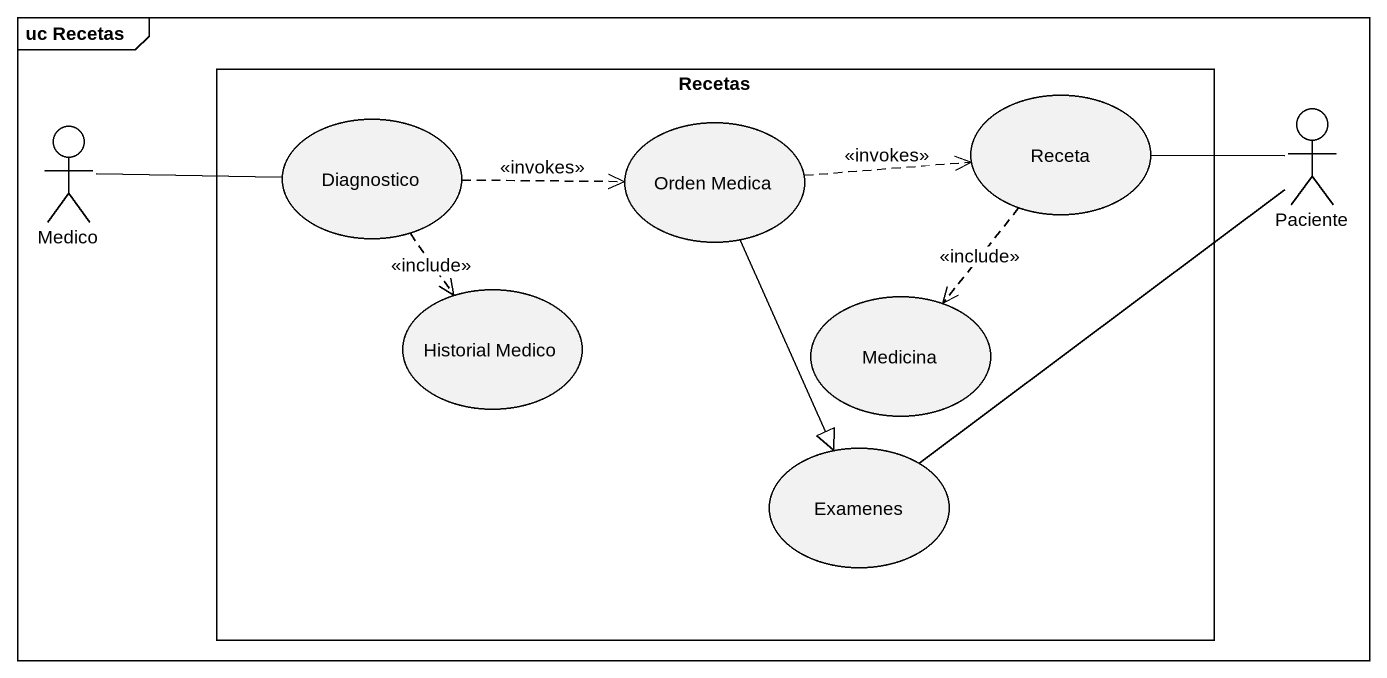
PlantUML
@startuml
mainframe uc Recetas
rectangle Recetas {
  usecase Diagnostico
  usecase "Orden Medica" as Orden_Medica
  usecase Receta
  usecase "Historial Medico" as Historial_Medico
  usecase Medicina
  usecase Examenes
}
actor Medico
actor Paciente
Medico -right- Diagnostico
Diagnostico .right.> Orden_Medica : <<invokes>>
Diagnostico ..> Historial_Medico : <<include>>
Orden_Medica .right.> Receta : <<invokes>>
Orden_Medica --|> Examenes
Receta ..> Medicina : <<include>>
Paciente -left- Receta
Paciente -- Examenes
@enduml
